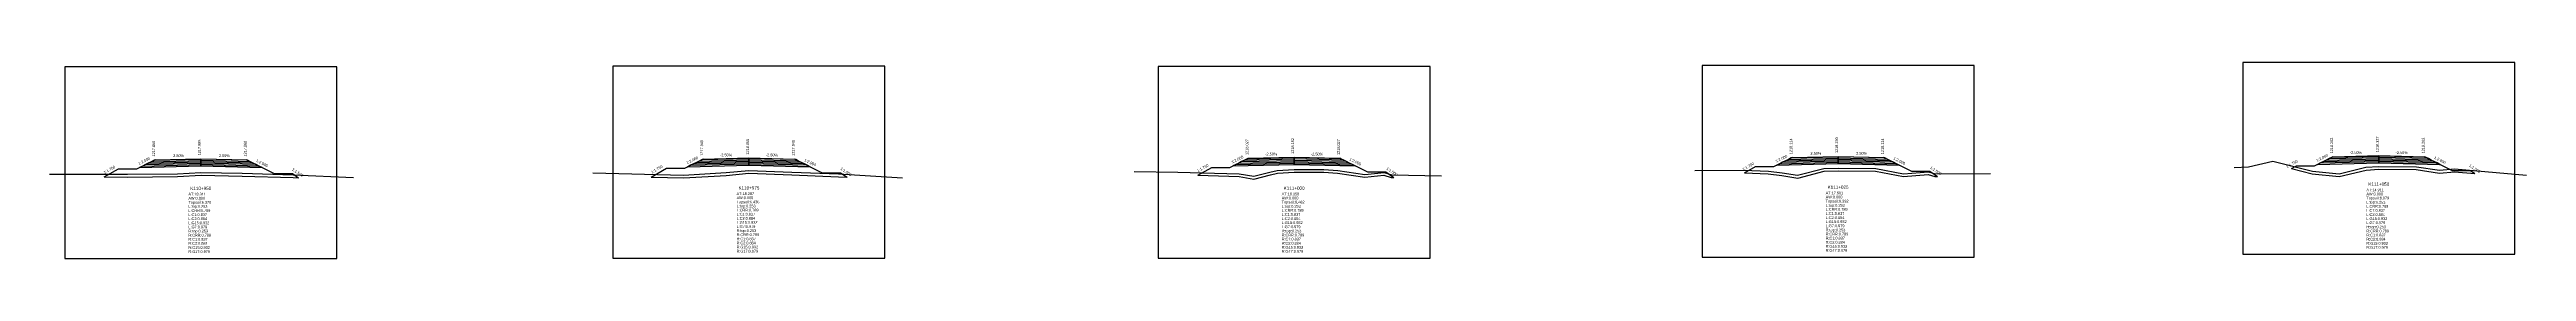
# Model space of a CAD drawing. Extents: x -7 to 78429, y 1189 to 1262.
# Drawn here: x 60016 to 60286.4, y 1207.1 to 1228.5 of the extents above; entities that cross this region are included whole.
import ezdxf
from ezdxf.enums import TextEntityAlignment as Align

# ---------------------------------------------------------------- set-up
doc = ezdxf.new("R2010")
doc.units = 0

msp = doc.modelspace()

# ---------------------------------------------------------------- linework, layer by layer
at = {"layer": 'A4_BORDER', "color": 7}
for points in [[(60017.616, 1207.054), (60047.316, 1207.054), (60047.316, 1228.054), (60017.616, 1228.054), (60017.616, 1207.054)], [(60077.467, 1207.101), (60107.167, 1207.101), (60107.167, 1228.101), (60077.467, 1228.101), (60077.467, 1207.101)], [(60136.989, 1207.074), (60166.689, 1207.074), (60166.689, 1228.074), (60136.989, 1228.074), (60136.989, 1207.074)], [(60196.384, 1207.182), (60226.084, 1207.182), (60226.084, 1228.182), (60196.384, 1228.182), (60196.384, 1207.182)], [(60255.419, 1207.515), (60285.119, 1207.515), (60285.119, 1228.515), (60255.419, 1228.515), (60255.419, 1207.515)]]:
    msp.add_lwpolyline(points, dxfattribs=at)
at = {"layer": 'CLEAR_GROUND', "color": 8}
for points in [[(60021.925, 1215.98), (60024.459, 1215.974), (60029.926, 1216.03), (60032.489, 1216.183), (60036.975, 1216.08), (60042.555, 1215.931), (60043.149, 1215.904)], [(60081.625, 1215.973), (60085.19, 1215.89), (60089.836, 1216.156), (60092.317, 1216.391), (60096.998, 1216.214), (60102.086, 1216.012), (60103.051, 1215.951)], [(60141.325, 1216.162), (60145.826, 1216.04), (60147.46, 1215.758), (60149.265, 1216.202), (60150.034, 1216.406), (60151.855, 1216.507), (60155.089, 1216.501), (60156.585, 1216.393), (60159.546, 1215.959), (60161.639, 1216.167), (60162.448, 1215.931), (60162.745, 1215.924)], [(60201.025, 1216.423), (60203.608, 1216.324), (60205.082, 1216.131), (60206.829, 1215.861), (60209.732, 1216.603), (60211.252, 1216.635), (60215.33, 1216.602), (60218.361, 1216.035), (60221.087, 1216.256), (60221.789, 1216.032), (60222.106, 1216.032)], [(60260.725, 1216.891), (60262.986, 1216.323), (60265.956, 1216.039), (60268.886, 1216.744), (60270.272, 1216.823), (60274.356, 1216.791), (60276.892, 1216.412), (60278.532, 1216.559), (60280.774, 1216.365)]]:
    msp.add_lwpolyline(points, dxfattribs=at)
at = {"layer": 'DESIGN_ROAD_TRIMMED', "color": 1}
for points in [[(60021.925, 1215.98), (60023.466, 1216.86), (60025.466, 1216.86), (60027.466, 1217.86), (60027.466, 1217.86), (60027.36, 1217.807), (60027.36, 1217.807), (60027.044, 1217.649), (60027.044, 1217.649), (60026.729, 1217.492), (60026.729, 1217.492), (60026.413, 1217.334), (60026.413, 1217.334), (60026.097, 1217.176), (60026.097, 1217.176), (60025.781, 1217.018), (60032.466, 1217.185), (60032.466, 1217.335), (60032.466, 1217.335), (60032.466, 1217.485), (60032.466, 1217.485), (60032.466, 1217.635), (60032.466, 1217.635), (60032.466, 1217.785), (60032.466, 1217.785), (60032.466, 1217.935), (60032.466, 1217.935), (60032.466, 1217.985), (60032.466, 1217.985), (60032.466, 1217.985), (60032.466, 1217.985), (60032.466, 1217.985), (60032.466, 1217.935), (60032.466, 1217.935), (60032.466, 1217.785), (60032.466, 1217.785), (60032.466, 1217.635), (60032.466, 1217.635), (60032.466, 1217.485), (60032.466, 1217.485), (60032.466, 1217.335), (60032.466, 1217.335), (60032.466, 1217.185), (60039.15, 1217.018), (60038.834, 1217.176), (60038.834, 1217.176), (60038.518, 1217.334), (60038.518, 1217.334), (60038.202, 1217.492), (60038.202, 1217.492), (60037.887, 1217.649), (60037.887, 1217.649), (60037.571, 1217.807), (60037.571, 1217.807), (60037.466, 1217.86), (60037.466, 1217.86), (60040.466, 1216.36), (60042.466, 1216.36), (60043.149, 1215.904)], [(60081.625, 1215.973), (60083.317, 1216.94), (60085.317, 1216.94), (60087.317, 1217.94), (60087.317, 1217.94), (60087.212, 1217.887), (60087.212, 1217.887), (60086.896, 1217.729), (60086.896, 1217.729), (60086.58, 1217.572), (60086.58, 1217.572), (60086.265, 1217.414), (60086.265, 1217.414), (60085.949, 1217.256), (60085.949, 1217.256), (60085.633, 1217.098), (60092.317, 1217.265), (60092.317, 1217.415), (60092.317, 1217.415), (60092.317, 1217.565), (60092.317, 1217.565), (60092.317, 1217.715), (60092.317, 1217.715), (60092.317, 1217.865), (60092.317, 1217.865), (60092.317, 1218.015), (60092.317, 1218.015), (60092.317, 1218.065), (60092.317, 1218.065), (60092.317, 1218.065), (60092.317, 1218.065), (60092.317, 1218.065), (60092.317, 1218.015), (60092.317, 1218.015), (60092.317, 1217.865), (60092.317, 1217.865), (60092.317, 1217.715), (60092.317, 1217.715), (60092.317, 1217.565), (60092.317, 1217.565), (60092.317, 1217.415), (60092.317, 1217.415), (60092.317, 1217.265), (60099.002, 1217.098), (60098.686, 1217.256), (60098.686, 1217.256), (60098.37, 1217.414), (60098.37, 1217.414), (60098.054, 1217.572), (60098.054, 1217.572), (60097.738, 1217.729), (60097.738, 1217.729), (60097.423, 1217.887), (60097.423, 1217.887), (60097.317, 1217.94), (60097.317, 1217.94), (60100.317, 1216.44), (60102.317, 1216.44), (60103.051, 1215.951)], [(60141.325, 1216.162), (60142.839, 1217.027), (60144.839, 1217.027), (60146.839, 1218.027), (60146.839, 1218.027), (60146.734, 1217.974), (60146.734, 1217.974), (60146.418, 1217.816), (60146.418, 1217.816), (60146.102, 1217.659), (60146.102, 1217.659), (60145.787, 1217.501), (60145.787, 1217.501), (60145.471, 1217.343), (60145.471, 1217.343), (60145.155, 1217.185), (60151.839, 1217.352), (60151.839, 1217.502), (60151.839, 1217.502), (60151.839, 1217.652), (60151.839, 1217.652), (60151.839, 1217.802), (60151.839, 1217.802), (60151.839, 1217.952), (60151.839, 1217.952), (60151.839, 1218.102), (60151.839, 1218.102), (60151.839, 1218.152), (60151.839, 1218.152), (60151.839, 1218.152), (60151.839, 1218.152), (60151.839, 1218.152), (60151.839, 1218.102), (60151.839, 1218.102), (60151.839, 1217.952), (60151.839, 1217.952), (60151.839, 1217.802), (60151.839, 1217.802), (60151.839, 1217.652), (60151.839, 1217.652), (60151.839, 1217.502), (60151.839, 1217.502), (60151.839, 1217.352), (60158.524, 1217.185), (60158.208, 1217.343), (60158.208, 1217.343), (60157.892, 1217.501), (60157.892, 1217.501), (60157.576, 1217.659), (60157.576, 1217.659), (60157.26, 1217.816), (60157.26, 1217.816), (60156.945, 1217.974), (60156.945, 1217.974), (60156.839, 1218.027), (60156.839, 1218.027), (60159.839, 1216.527), (60161.839, 1216.527), (60162.745, 1215.924)], [(60201.025, 1216.423), (60202.234, 1217.114), (60204.234, 1217.114), (60206.234, 1218.114), (60206.234, 1218.114), (60206.128, 1218.061), (60206.128, 1218.061), (60205.813, 1217.903), (60205.813, 1217.903), (60205.497, 1217.746), (60205.497, 1217.746), (60205.181, 1217.588), (60205.181, 1217.588), (60204.865, 1217.43), (60204.865, 1217.43), (60204.55, 1217.272), (60211.234, 1217.439), (60211.234, 1217.589), (60211.234, 1217.589), (60211.234, 1217.739), (60211.234, 1217.739), (60211.234, 1217.889), (60211.234, 1217.889), (60211.234, 1218.039), (60211.234, 1218.039), (60211.234, 1218.189), (60211.234, 1218.189), (60211.234, 1218.239), (60211.234, 1218.239), (60211.234, 1218.239), (60211.234, 1218.239), (60211.234, 1218.239), (60211.234, 1218.189), (60211.234, 1218.189), (60211.234, 1218.039), (60211.234, 1218.039), (60211.234, 1217.889), (60211.234, 1217.889), (60211.234, 1217.739), (60211.234, 1217.739), (60211.234, 1217.589), (60211.234, 1217.589), (60211.234, 1217.439), (60217.918, 1217.272), (60217.602, 1217.43), (60217.602, 1217.43), (60217.286, 1217.588), (60217.286, 1217.588), (60216.971, 1217.746), (60216.971, 1217.746), (60216.655, 1217.903), (60216.655, 1217.903), (60216.339, 1218.061), (60216.339, 1218.061), (60216.234, 1218.114), (60216.234, 1218.114), (60219.234, 1216.614), (60221.234, 1216.614), (60222.106, 1216.032)], [(60260.725, 1216.891), (60261.269, 1217.202), (60263.269, 1217.202), (60265.269, 1218.202), (60265.269, 1218.202), (60265.164, 1218.149), (60265.164, 1218.149), (60264.848, 1217.991), (60264.848, 1217.991), (60264.532, 1217.834), (60264.532, 1217.834), (60264.216, 1217.676), (60264.216, 1217.676), (60263.9, 1217.518), (60263.9, 1217.518), (60263.585, 1217.36), (60270.269, 1217.527), (60270.269, 1217.677), (60270.269, 1217.677), (60270.269, 1217.827), (60270.269, 1217.827), (60270.269, 1217.977), (60270.269, 1217.977), (60270.269, 1218.127), (60270.269, 1218.127), (60270.269, 1218.277), (60270.269, 1218.277), (60270.269, 1218.327), (60270.269, 1218.327), (60270.269, 1218.327), (60270.269, 1218.327), (60270.269, 1218.327), (60270.269, 1218.277), (60270.269, 1218.277), (60270.269, 1218.127), (60270.269, 1218.127), (60270.269, 1217.977), (60270.269, 1217.977), (60270.269, 1217.827), (60270.269, 1217.827), (60270.269, 1217.677), (60270.269, 1217.677), (60270.269, 1217.527), (60276.953, 1217.36), (60276.637, 1217.518), (60276.637, 1217.518), (60276.321, 1217.676), (60276.321, 1217.676), (60276.006, 1217.834), (60276.006, 1217.834), (60275.69, 1217.991), (60275.69, 1217.991), (60275.374, 1218.149), (60275.374, 1218.149), (60275.269, 1218.202), (60275.269, 1218.202), (60278.269, 1216.702), (60280.269, 1216.702), (60280.774, 1216.365)]]:
    msp.add_lwpolyline(points, dxfattribs=at)
at = {"layer": 'FINISHED_ROAD', "color": 2}
for points in [[(60023.466, 1216.86), (60025.466, 1216.86), (60027.466, 1217.86), (60027.466, 1217.86), (60032.466, 1217.985), (60037.466, 1217.86), (60037.466, 1217.86), (60040.466, 1216.36), (60042.466, 1216.36)], [(60083.317, 1216.94), (60085.317, 1216.94), (60087.317, 1217.94), (60087.317, 1217.94), (60092.317, 1218.065), (60097.317, 1217.94), (60097.317, 1217.94), (60100.317, 1216.44), (60102.317, 1216.44)], [(60142.839, 1217.027), (60144.839, 1217.027), (60146.839, 1218.027), (60146.839, 1218.027), (60151.839, 1218.152), (60156.839, 1218.027), (60156.839, 1218.027), (60159.839, 1216.527), (60161.839, 1216.527)], [(60202.234, 1217.114), (60204.234, 1217.114), (60206.234, 1218.114), (60206.234, 1218.114), (60211.234, 1218.239), (60216.234, 1218.114), (60216.234, 1218.114), (60219.234, 1216.614), (60221.234, 1216.614)], [(60261.269, 1217.202), (60263.269, 1217.202), (60265.269, 1218.202), (60265.269, 1218.202), (60270.269, 1218.327), (60275.269, 1218.202), (60275.269, 1218.202), (60278.269, 1216.702), (60280.269, 1216.702)]]:
    msp.add_lwpolyline(points, dxfattribs=at)
at = {"layer": 'LAYER_0', "color": 4}
for points in [[(60027.466, 1217.86), (60027.36, 1217.807), (60032.466, 1217.935), (60032.466, 1217.985)], [(60087.317, 1217.94), (60087.212, 1217.887), (60092.317, 1218.015), (60092.317, 1218.065)], [(60146.839, 1218.027), (60146.734, 1217.974), (60151.839, 1218.102), (60151.839, 1218.152)], [(60206.234, 1218.114), (60206.128, 1218.061), (60211.234, 1218.189), (60211.234, 1218.239)], [(60265.269, 1218.202), (60265.164, 1218.149), (60270.269, 1218.277), (60270.269, 1218.327)]]:
    msp.add_lwpolyline(points, dxfattribs=at)
at = {"layer": 'LAYER_1', "color": 4}
for points in [[(60027.36, 1217.807), (60027.044, 1217.649), (60032.466, 1217.785), (60032.466, 1217.935)], [(60087.212, 1217.887), (60086.896, 1217.729), (60092.317, 1217.865), (60092.317, 1218.015)], [(60146.734, 1217.974), (60146.418, 1217.816), (60151.839, 1217.952), (60151.839, 1218.102)], [(60206.128, 1218.061), (60205.813, 1217.903), (60211.234, 1218.039), (60211.234, 1218.189)], [(60265.164, 1218.149), (60264.848, 1217.991), (60270.269, 1218.127), (60270.269, 1218.277)]]:
    msp.add_lwpolyline(points, dxfattribs=at)
at = {"layer": 'LAYER_10', "color": 6}
for points in [[(60038.518, 1217.334), (60038.834, 1217.176), (60032.466, 1217.335), (60032.466, 1217.485)], [(60098.37, 1217.414), (60098.686, 1217.256), (60092.317, 1217.415), (60092.317, 1217.565)], [(60157.892, 1217.501), (60158.208, 1217.343), (60151.839, 1217.502), (60151.839, 1217.652)], [(60217.286, 1217.588), (60217.602, 1217.43), (60211.234, 1217.589), (60211.234, 1217.739)], [(60276.321, 1217.676), (60276.637, 1217.518), (60270.269, 1217.677), (60270.269, 1217.827)]]:
    msp.add_lwpolyline(points, dxfattribs=at)
at = {"layer": 'LAYER_11', "color": 6}
for points in [[(60038.834, 1217.176), (60039.15, 1217.018), (60032.466, 1217.185), (60032.466, 1217.335)], [(60098.686, 1217.256), (60099.002, 1217.098), (60092.317, 1217.265), (60092.317, 1217.415)], [(60158.208, 1217.343), (60158.524, 1217.185), (60151.839, 1217.352), (60151.839, 1217.502)], [(60217.602, 1217.43), (60217.918, 1217.272), (60211.234, 1217.439), (60211.234, 1217.589)], [(60276.637, 1217.518), (60276.953, 1217.36), (60270.269, 1217.527), (60270.269, 1217.677)]]:
    msp.add_lwpolyline(points, dxfattribs=at)
at = {"layer": 'LAYER_2', "color": 4}
for points in [[(60027.044, 1217.649), (60026.729, 1217.492), (60032.466, 1217.635), (60032.466, 1217.785)], [(60086.896, 1217.729), (60086.58, 1217.572), (60092.317, 1217.715), (60092.317, 1217.865)], [(60146.418, 1217.816), (60146.102, 1217.659), (60151.839, 1217.802), (60151.839, 1217.952)], [(60205.813, 1217.903), (60205.497, 1217.746), (60211.234, 1217.889), (60211.234, 1218.039)], [(60264.848, 1217.991), (60264.532, 1217.834), (60270.269, 1217.977), (60270.269, 1218.127)]]:
    msp.add_lwpolyline(points, dxfattribs=at)
at = {"layer": 'LAYER_3', "color": 4}
for points in [[(60026.729, 1217.492), (60026.413, 1217.334), (60032.466, 1217.485), (60032.466, 1217.635)], [(60086.58, 1217.572), (60086.265, 1217.414), (60092.317, 1217.565), (60092.317, 1217.715)], [(60146.102, 1217.659), (60145.787, 1217.501), (60151.839, 1217.652), (60151.839, 1217.802)], [(60205.497, 1217.746), (60205.181, 1217.588), (60211.234, 1217.739), (60211.234, 1217.889)], [(60264.532, 1217.834), (60264.216, 1217.676), (60270.269, 1217.827), (60270.269, 1217.977)]]:
    msp.add_lwpolyline(points, dxfattribs=at)
at = {"layer": 'LAYER_4', "color": 4}
for points in [[(60026.413, 1217.334), (60026.097, 1217.176), (60032.466, 1217.335), (60032.466, 1217.485)], [(60086.265, 1217.414), (60085.949, 1217.256), (60092.317, 1217.415), (60092.317, 1217.565)], [(60145.787, 1217.501), (60145.471, 1217.343), (60151.839, 1217.502), (60151.839, 1217.652)], [(60205.181, 1217.588), (60204.865, 1217.43), (60211.234, 1217.589), (60211.234, 1217.739)], [(60264.216, 1217.676), (60263.9, 1217.518), (60270.269, 1217.677), (60270.269, 1217.827)]]:
    msp.add_lwpolyline(points, dxfattribs=at)
at = {"layer": 'LAYER_5', "color": 4}
for points in [[(60026.097, 1217.176), (60025.781, 1217.018), (60032.466, 1217.185), (60032.466, 1217.335)], [(60085.949, 1217.256), (60085.633, 1217.098), (60092.317, 1217.265), (60092.317, 1217.415)], [(60145.471, 1217.343), (60145.155, 1217.185), (60151.839, 1217.352), (60151.839, 1217.502)], [(60204.865, 1217.43), (60204.55, 1217.272), (60211.234, 1217.439), (60211.234, 1217.589)], [(60263.9, 1217.518), (60263.585, 1217.36), (60270.269, 1217.527), (60270.269, 1217.677)]]:
    msp.add_lwpolyline(points, dxfattribs=at)
at = {"layer": 'LAYER_6', "color": 6}
for points in [[(60037.466, 1217.86), (60037.571, 1217.807), (60032.466, 1217.935), (60032.466, 1217.985)], [(60097.317, 1217.94), (60097.423, 1217.887), (60092.317, 1218.015), (60092.317, 1218.065)], [(60156.839, 1218.027), (60156.945, 1217.974), (60151.839, 1218.102), (60151.839, 1218.152)], [(60216.234, 1218.114), (60216.339, 1218.061), (60211.234, 1218.189), (60211.234, 1218.239)], [(60275.269, 1218.202), (60275.374, 1218.149), (60270.269, 1218.277), (60270.269, 1218.327)]]:
    msp.add_lwpolyline(points, dxfattribs=at)
at = {"layer": 'LAYER_7', "color": 6}
for points in [[(60037.571, 1217.807), (60037.887, 1217.649), (60032.466, 1217.785), (60032.466, 1217.935)], [(60097.423, 1217.887), (60097.738, 1217.729), (60092.317, 1217.865), (60092.317, 1218.015)], [(60156.945, 1217.974), (60157.26, 1217.816), (60151.839, 1217.952), (60151.839, 1218.102)], [(60216.339, 1218.061), (60216.655, 1217.903), (60211.234, 1218.039), (60211.234, 1218.189)], [(60275.374, 1218.149), (60275.69, 1217.991), (60270.269, 1218.127), (60270.269, 1218.277)]]:
    msp.add_lwpolyline(points, dxfattribs=at)
at = {"layer": 'LAYER_8', "color": 6}
for points in [[(60037.887, 1217.649), (60038.202, 1217.492), (60032.466, 1217.635), (60032.466, 1217.785)], [(60097.738, 1217.729), (60098.054, 1217.572), (60092.317, 1217.715), (60092.317, 1217.865)], [(60157.26, 1217.816), (60157.576, 1217.659), (60151.839, 1217.802), (60151.839, 1217.952)], [(60216.655, 1217.903), (60216.971, 1217.746), (60211.234, 1217.889), (60211.234, 1218.039)], [(60275.69, 1217.991), (60276.006, 1217.834), (60270.269, 1217.977), (60270.269, 1218.127)]]:
    msp.add_lwpolyline(points, dxfattribs=at)
at = {"layer": 'LAYER_9', "color": 6}
for points in [[(60038.202, 1217.492), (60038.518, 1217.334), (60032.466, 1217.485), (60032.466, 1217.635)], [(60098.054, 1217.572), (60098.37, 1217.414), (60092.317, 1217.565), (60092.317, 1217.715)], [(60157.576, 1217.659), (60157.892, 1217.501), (60151.839, 1217.652), (60151.839, 1217.802)], [(60216.971, 1217.746), (60217.286, 1217.588), (60211.234, 1217.739), (60211.234, 1217.889)], [(60276.006, 1217.834), (60276.321, 1217.676), (60270.269, 1217.827), (60270.269, 1217.977)]]:
    msp.add_lwpolyline(points, dxfattribs=at)
at = {"layer": 'NATURAL_GROUND', "color": 3}
for points in [[(60254.472, 1217.027), (60256.043, 1217.103), (60258.717, 1217.706), (60263.037, 1216.62), (60265.935, 1216.342), (60268.842, 1217.042), (60270.265, 1217.123), (60274.38, 1217.091), (60276.901, 1216.714), (60278.532, 1216.86), (60286.394, 1216.181)], [(60015.951, 1216.295), (60024.458, 1216.274), (60029.916, 1216.33), (60032.484, 1216.484), (60036.983, 1216.38), (60042.566, 1216.231), (60049.144, 1215.939)], [(60075.271, 1216.421), (60085.185, 1216.191), (60089.813, 1216.456), (60092.308, 1216.692), (60097.009, 1216.514), (60102.101, 1216.312), (60109.065, 1215.87)], [(60134.386, 1216.565), (60139.158, 1216.521), (60145.855, 1216.339), (60147.449, 1216.064), (60149.19, 1216.493), (60149.986, 1216.704), (60151.847, 1216.807), (60155.1, 1216.801), (60156.617, 1216.691), (60159.553, 1216.261), (60161.667, 1216.471), (60162.494, 1216.23), (60167.919, 1216.096)], [(60195.588, 1216.686), (60200.918, 1216.728), (60203.634, 1216.623), (60205.125, 1216.428), (60206.814, 1216.167), (60209.691, 1216.902), (60211.25, 1216.935), (60215.359, 1216.901), (60218.377, 1216.337), (60221.122, 1216.56), (60221.836, 1216.332), (60227.872, 1216.346)]]:
    msp.add_lwpolyline(points, dxfattribs=at)
at = {"layer": 'STRUCTURE_LEFT', "color": 4}
for points in [[(60027.466, 1217.86), (60027.36, 1217.807), (60027.36, 1217.807), (60027.044, 1217.649), (60027.044, 1217.649), (60026.729, 1217.492), (60026.729, 1217.492), (60026.413, 1217.334), (60026.413, 1217.334), (60026.097, 1217.176), (60026.097, 1217.176), (60025.781, 1217.018), (60032.466, 1217.185), (60032.466, 1217.335), (60032.466, 1217.335), (60032.466, 1217.485), (60032.466, 1217.485), (60032.466, 1217.635), (60032.466, 1217.635), (60032.466, 1217.785), (60032.466, 1217.785), (60032.466, 1217.935), (60032.466, 1217.935), (60032.466, 1217.985), (60032.466, 1217.985)], [(60087.317, 1217.94), (60087.212, 1217.887), (60087.212, 1217.887), (60086.896, 1217.729), (60086.896, 1217.729), (60086.58, 1217.572), (60086.58, 1217.572), (60086.265, 1217.414), (60086.265, 1217.414), (60085.949, 1217.256), (60085.949, 1217.256), (60085.633, 1217.098), (60092.317, 1217.265), (60092.317, 1217.415), (60092.317, 1217.415), (60092.317, 1217.565), (60092.317, 1217.565), (60092.317, 1217.715), (60092.317, 1217.715), (60092.317, 1217.865), (60092.317, 1217.865), (60092.317, 1218.015), (60092.317, 1218.015), (60092.317, 1218.065), (60092.317, 1218.065)], [(60146.839, 1218.027), (60146.734, 1217.974), (60146.734, 1217.974), (60146.418, 1217.816), (60146.418, 1217.816), (60146.102, 1217.659), (60146.102, 1217.659), (60145.787, 1217.501), (60145.787, 1217.501), (60145.471, 1217.343), (60145.471, 1217.343), (60145.155, 1217.185), (60151.839, 1217.352), (60151.839, 1217.502), (60151.839, 1217.502), (60151.839, 1217.652), (60151.839, 1217.652), (60151.839, 1217.802), (60151.839, 1217.802), (60151.839, 1217.952), (60151.839, 1217.952), (60151.839, 1218.102), (60151.839, 1218.102), (60151.839, 1218.152), (60151.839, 1218.152)], [(60206.234, 1218.114), (60206.128, 1218.061), (60206.128, 1218.061), (60205.813, 1217.903), (60205.813, 1217.903), (60205.497, 1217.746), (60205.497, 1217.746), (60205.181, 1217.588), (60205.181, 1217.588), (60204.865, 1217.43), (60204.865, 1217.43), (60204.55, 1217.272), (60211.234, 1217.439), (60211.234, 1217.589), (60211.234, 1217.589), (60211.234, 1217.739), (60211.234, 1217.739), (60211.234, 1217.889), (60211.234, 1217.889), (60211.234, 1218.039), (60211.234, 1218.039), (60211.234, 1218.189), (60211.234, 1218.189), (60211.234, 1218.239), (60211.234, 1218.239)], [(60265.269, 1218.202), (60265.164, 1218.149), (60265.164, 1218.149), (60264.848, 1217.991), (60264.848, 1217.991), (60264.532, 1217.834), (60264.532, 1217.834), (60264.216, 1217.676), (60264.216, 1217.676), (60263.9, 1217.518), (60263.9, 1217.518), (60263.585, 1217.36), (60270.269, 1217.527), (60270.269, 1217.677), (60270.269, 1217.677), (60270.269, 1217.827), (60270.269, 1217.827), (60270.269, 1217.977), (60270.269, 1217.977), (60270.269, 1218.127), (60270.269, 1218.127), (60270.269, 1218.277), (60270.269, 1218.277), (60270.269, 1218.327), (60270.269, 1218.327)]]:
    msp.add_lwpolyline(points, dxfattribs=at)
at = {"layer": 'STRUCTURE_RIGHT', "color": 6}
for points in [[(60032.466, 1217.985), (60032.466, 1217.985), (60032.466, 1217.935), (60032.466, 1217.935), (60032.466, 1217.785), (60032.466, 1217.785), (60032.466, 1217.635), (60032.466, 1217.635), (60032.466, 1217.485), (60032.466, 1217.485), (60032.466, 1217.335), (60032.466, 1217.335), (60032.466, 1217.185), (60039.15, 1217.018), (60038.834, 1217.176), (60038.834, 1217.176), (60038.518, 1217.334), (60038.518, 1217.334), (60038.202, 1217.492), (60038.202, 1217.492), (60037.887, 1217.649), (60037.887, 1217.649), (60037.571, 1217.807), (60037.571, 1217.807), (60037.466, 1217.86)], [(60092.317, 1218.065), (60092.317, 1218.065), (60092.317, 1218.015), (60092.317, 1218.015), (60092.317, 1217.865), (60092.317, 1217.865), (60092.317, 1217.715), (60092.317, 1217.715), (60092.317, 1217.565), (60092.317, 1217.565), (60092.317, 1217.415), (60092.317, 1217.415), (60092.317, 1217.265), (60099.002, 1217.098), (60098.686, 1217.256), (60098.686, 1217.256), (60098.37, 1217.414), (60098.37, 1217.414), (60098.054, 1217.572), (60098.054, 1217.572), (60097.738, 1217.729), (60097.738, 1217.729), (60097.423, 1217.887), (60097.423, 1217.887), (60097.317, 1217.94)], [(60151.839, 1218.152), (60151.839, 1218.152), (60151.839, 1218.102), (60151.839, 1218.102), (60151.839, 1217.952), (60151.839, 1217.952), (60151.839, 1217.802), (60151.839, 1217.802), (60151.839, 1217.652), (60151.839, 1217.652), (60151.839, 1217.502), (60151.839, 1217.502), (60151.839, 1217.352), (60158.524, 1217.185), (60158.208, 1217.343), (60158.208, 1217.343), (60157.892, 1217.501), (60157.892, 1217.501), (60157.576, 1217.659), (60157.576, 1217.659), (60157.26, 1217.816), (60157.26, 1217.816), (60156.945, 1217.974), (60156.945, 1217.974), (60156.839, 1218.027)], [(60211.234, 1218.239), (60211.234, 1218.239), (60211.234, 1218.189), (60211.234, 1218.189), (60211.234, 1218.039), (60211.234, 1218.039), (60211.234, 1217.889), (60211.234, 1217.889), (60211.234, 1217.739), (60211.234, 1217.739), (60211.234, 1217.589), (60211.234, 1217.589), (60211.234, 1217.439), (60217.918, 1217.272), (60217.602, 1217.43), (60217.602, 1217.43), (60217.286, 1217.588), (60217.286, 1217.588), (60216.971, 1217.746), (60216.971, 1217.746), (60216.655, 1217.903), (60216.655, 1217.903), (60216.339, 1218.061), (60216.339, 1218.061), (60216.234, 1218.114)], [(60270.269, 1218.327), (60270.269, 1218.327), (60270.269, 1218.277), (60270.269, 1218.277), (60270.269, 1218.127), (60270.269, 1218.127), (60270.269, 1217.977), (60270.269, 1217.977), (60270.269, 1217.827), (60270.269, 1217.827), (60270.269, 1217.677), (60270.269, 1217.677), (60270.269, 1217.527), (60276.953, 1217.36), (60276.637, 1217.518), (60276.637, 1217.518), (60276.321, 1217.676), (60276.321, 1217.676), (60276.006, 1217.834), (60276.006, 1217.834), (60275.69, 1217.991), (60275.69, 1217.991), (60275.374, 1218.149), (60275.374, 1218.149), (60275.269, 1218.202)]]:
    msp.add_lwpolyline(points, dxfattribs=at)

# ---------------------------------------------------------------- texts
at = {"layer": 'INFO_TEXT'}
for s, p in [('AT:18.287', (60090.967, 1214.001)), ('AT:17.501', (60209.884, 1214.082)), ('AT:14.911', (60268.919, 1214.415)), ('AT:18.311', (60031.116, 1213.954)), ('AW:0.000', (60031.116, 1213.504)), ('Topsoil:6.370', (60031.116, 1213.054)), ('L:top:0.253', (60031.116, 1212.604)), ('L:CRR:0.789', (60031.116, 1212.154)), ('L:C1:0.837', (60031.116, 1211.704)), ('AW:0.000', (60090.967, 1213.551)), ('Topsoil:6.436', (60090.967, 1213.101)), ('L:top:0.253', (60090.967, 1212.651)), ('L:CRR:0.789', (60090.967, 1212.201)), ('L:C1:0.837', (60090.967, 1211.751)), ('L:C2:0.884', (60090.967, 1211.301)), ('AT:18.358', (60150.489, 1213.974)), ('AW:0.000', (60150.489, 1213.524)), ('Topsoil:6.482', (60150.489, 1213.074)), ('L:top:0.253', (60150.489, 1212.624)), ('L:CRR:0.789', (60150.489, 1212.174)), ('L:C1:0.837', (60150.489, 1211.724)), ('AW:0.000', (60209.884, 1213.632)), ('Topsoil:6.392', (60209.884, 1213.182)), ('L:top:0.253', (60209.884, 1212.732)), ('L:CRR:0.789', (60209.884, 1212.282)), ('L:C1:0.837', (60209.884, 1211.832)), ('L:C2:0.884', (60209.884, 1211.382)), ('AW:0.000', (60268.919, 1213.965)), ('Topsoil:6.079', (60268.919, 1213.515)), ('L:top:0.253', (60268.919, 1213.065)), ('L:CRR:0.789', (60268.919, 1212.615)), ('L:C1:0.837', (60268.919, 1212.165)), ('L:C2:0.884', (60268.919, 1211.715)), ('L:C2:0.884', (60031.116, 1211.254)), ('L:G15:0.932', (60031.116, 1210.804)), ('L:G7:0.979', (60031.116, 1210.354)), ('R:top:0.253', (60031.116, 1209.904)), ('R:CRR:0.789', (60031.116, 1209.454)), ('R:C1:0.837', (60031.116, 1209.004)), ('L:G15:0.932', (60090.967, 1210.851)), ('L:G7:0.979', (60090.967, 1210.401)), ('R:top:0.253', (60090.967, 1209.951)), ('R:CRR:0.789', (60090.967, 1209.501)), ('R:C1:0.837', (60090.967, 1209.051)), ('R:C2:0.884', (60090.967, 1208.601)), ('L:C2:0.884', (60150.489, 1211.274)), ('L:G15:0.932', (60150.489, 1210.824)), ('L:G7:0.979', (60150.489, 1210.374)), ('R:top:0.253', (60150.489, 1209.924)), ('R:CRR:0.789', (60150.489, 1209.474)), ('R:C1:0.837', (60150.489, 1209.024)), ('L:G15:0.932', (60209.884, 1210.932)), ('L:G7:0.979', (60209.884, 1210.482)), ('R:top:0.253', (60209.884, 1210.032)), ('R:CRR:0.789', (60209.884, 1209.582)), ('R:C1:0.837', (60209.884, 1209.132)), ('R:C2:0.884', (60209.884, 1208.682)), ('L:G15:0.932', (60268.919, 1211.265)), ('L:G7:0.979', (60268.919, 1210.815)), ('R:top:0.253', (60268.919, 1210.365)), ('R:CRR:0.789', (60268.919, 1209.915)), ('R:C1:0.837', (60268.919, 1209.465)), ('R:C2:0.884', (60268.919, 1209.015)), ('R:C2:0.884', (60031.116, 1208.554)), ('R:G15:0.932', (60031.116, 1208.104)), ('R:G17:0.979', (60031.116, 1207.654)), ('R:G15:0.932', (60090.967, 1208.151)), ('R:G17:0.979', (60090.967, 1207.701)), ('R:C2:0.884', (60150.489, 1208.574)), ('R:G15:0.932', (60150.489, 1208.124)), ('R:G17:0.979', (60150.489, 1207.674)), ('R:G15:0.932', (60209.884, 1208.232)), ('R:G17:0.979', (60209.884, 1207.782)), ('R:G15:0.932', (60268.919, 1208.565)), ('R:G17:0.979', (60268.919, 1208.115))]:
    msp.add_text(s, height=0.3, dxfattribs=at).set_placement(p)
at = {"layer": 'LEFT_TEXT_H'}
for s, p in [('1217.860', (60027.466, 1218.22)), ('1217.940', (60087.317, 1218.3)), ('1218.027', (60146.839, 1218.387)), ('1218.114', (60206.234, 1218.474)), ('1218.202', (60265.269, 1218.562))]:
    msp.add_text(s, height=0.3, rotation=90, dxfattribs=at).set_placement(p)
at = {"layer": 'POINT_TEXT_H'}
for s, p in [('1217.985', (60032.466, 1218.345)), ('1218.065', (60092.317, 1218.425)), ('1218.152', (60151.839, 1218.512)), ('1218.239', (60211.234, 1218.599)), ('1218.327', (60270.269, 1218.687))]:
    msp.add_text(s, height=0.3, rotation=90, dxfattribs=at).set_placement(p)
at = {"layer": 'RIGHT_TEXT_H'}
for s, p in [('1217.860', (60037.466, 1218.22)), ('1217.940', (60097.317, 1218.3)), ('1218.027', (60156.839, 1218.387)), ('1218.114', (60216.234, 1218.474)), ('1218.202', (60275.269, 1218.562))]:
    msp.add_text(s, height=0.3, rotation=90, dxfattribs=at).set_placement(p)
at = {"layer": 'SLOPE_left'}
for s, rotation, p in [('1:1.750', 29.745, (60022.606, 1216.576)), ('1:2.000', 26.565, (60026.385, 1217.521)), ('1:1.750', 29.745, (60082.382, 1216.613)), ('1:2.000', 26.565, (60086.237, 1217.601)), ('1:1.750', 29.745, (60141.993, 1216.751)), ('1:2.000', 26.565, (60145.759, 1217.688)), ('1:1.750', 29.745, (60201.54, 1216.925)), ('1:2.000', 26.565, (60205.153, 1217.775)), ('1:1.750', 29.745, (60260.908, 1217.203)), ('1:2.000', 26.565, (60264.188, 1217.863))]:
    msp.add_text(s, height=0.3, rotation=rotation, dxfattribs=at).set_placement(p, align=Align.BOTTOM_CENTER)
at = {"layer": 'SLOPE_right'}
for s, rotation, p in [('1:2.000', -26.565, (60039.046, 1217.271)), ('1:2.000', -26.565, (60098.898, 1217.351)), ('1:2.000', -26.565, (60158.42, 1217.438)), ('1:1.500', -33.69, (60162.392, 1216.375)), ('1:2.000', -26.565, (60217.814, 1217.525)), ('1:1.500', -33.69, (60221.77, 1216.473)), ('1:2.000', -26.565, (60276.849, 1217.613)), ('1:1.500', -33.69, (60280.621, 1216.683)), ('1:1.500', -33.69, (60042.907, 1216.282)), ('1:1.500', -33.69, (60102.784, 1216.345))]:
    msp.add_text(s, height=0.3, rotation=rotation, dxfattribs=at).set_placement(p, align=Align.BOTTOM_CENTER)
at = {"layer": 'SLOPE_TEXT'}
for p in [(60029.966, 1218.162), (60034.966, 1218.162), (60089.817, 1218.243), (60094.817, 1218.243), (60149.339, 1218.33), (60154.339, 1218.33), (60208.734, 1218.417), (60213.734, 1218.417), (60267.769, 1218.505), (60272.769, 1218.505)]:
    msp.add_text('-2.50%', height=0.3, dxfattribs=at).set_placement(p, align=Align.CENTER)
at = {"layer": 'STATION_TITLE'}
for s, p in [('K110+950', (60032.466, 1214.554)), ('K110+975', (60092.317, 1214.601)), ('K111+000', (60151.839, 1214.574)), ('K111+025', (60211.234, 1214.682)), ('K111+050', (60270.269, 1215.015))]:
    msp.add_text(s, height=0.36, dxfattribs=at).set_placement(p, align=Align.CENTER)

doc.saveas('drawing.dxf')
